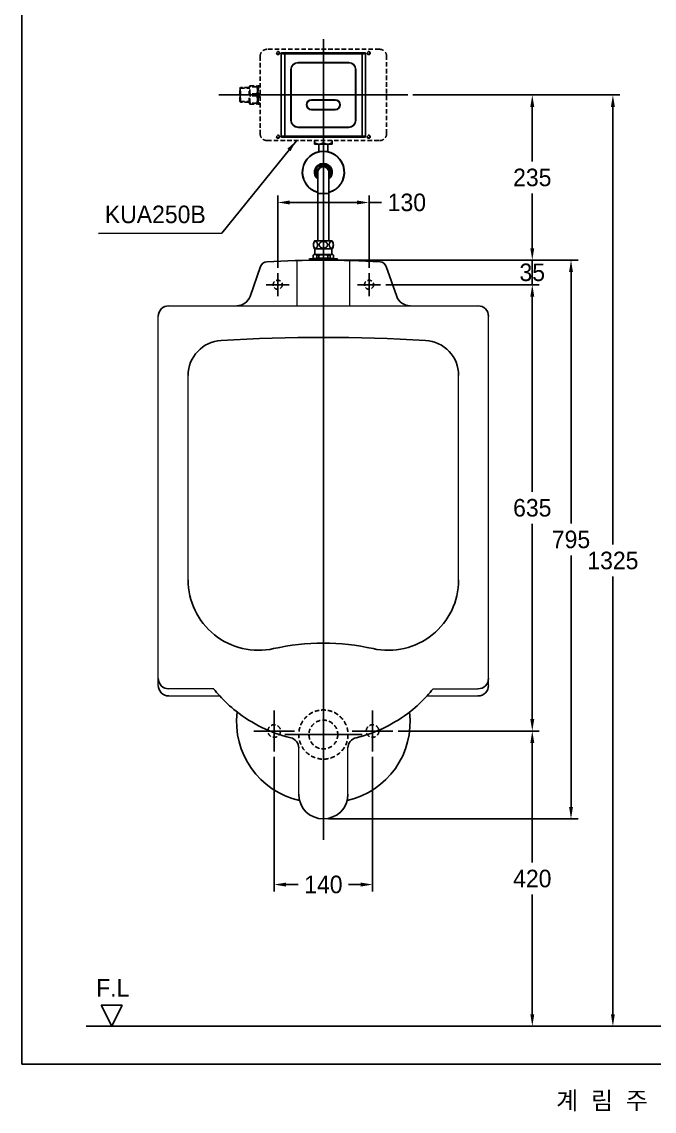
# Model space of a CAD drawing. Header units: millimetres. Extents: x 0 to 3797, y -67 to 2530.
# Drawn here: x 1997 to 2897, y -67 to 1483 of the extents above; entities that cross this region are included whole.
import ezdxf
from ezdxf.enums import TextEntityAlignment as Align
from ezdxf.lldxf.tags import DXFTag

# ---------------------------------------------------------------- set-up
doc = ezdxf.new("R2010")
doc.units = ezdxf.units.MM
doc.linetypes.add('DASHED2', pattern=[9.525, 6.35, -3.175])
for name, color, linetype in [('TEXT', 7, 'Continuous'), ('내부선 및 부속', 4, 'Continuous'), ('도각라인', 255, 'Continuous'), ('외형선', 3, 'Continuous'), ('점선', 6, 'DASHED2'), ('중심선', 1, 'DASHED'), ('치수선', 7, 'Continuous')]:
    doc.layers.add(name, color=color, linetype=linetype)
doc.styles.add('____', font='')
doc.styles.add('타이틀', font='H2GTRM.TTF', dxfattribs={"height": 25})
doc.styles.get('____').set_extended_font_data('굴림')
tags = doc.linetypes.add('DASHDOT', pattern=[70, 31, -13, 13, -13]).pattern_tags.tags
tags[10:11] = [DXFTag(74, 4), DXFTag(75, 0), DXFTag(340, '0'), DXFTag(46, 0.0), DXFTag(50, 0.0), DXFTag(44, 0.0), DXFTag(45, 0.0)]
tags[8:9] = [DXFTag(74, 4), DXFTag(75, 0), DXFTag(340, '0'), DXFTag(46, 0.0), DXFTag(50, 0.0), DXFTag(44, 0.0), DXFTag(45, 0.0)]
tags[6:7] = [DXFTag(74, 4), DXFTag(75, 0), DXFTag(340, '0'), DXFTag(46, 0.0), DXFTag(50, 0.0), DXFTag(44, 0.0), DXFTag(45, 0.0)]
tags[4:5] = [DXFTag(74, 4), DXFTag(75, 0), DXFTag(340, '0'), DXFTag(46, 0.0), DXFTag(50, 0.0), DXFTag(44, 0.0), DXFTag(45, 0.0)]
tags = doc.linetypes.add('DASHED', pattern=[25.72, 12.86, -12.86]).pattern_tags.tags
tags[6:7] = [DXFTag(74, 4), DXFTag(75, 0), DXFTag(340, '0'), DXFTag(46, 0.0), DXFTag(50, 0.0), DXFTag(44, 0.0), DXFTag(45, 0.0)]
tags[4:5] = [DXFTag(74, 4), DXFTag(75, 0), DXFTag(340, '0'), DXFTag(46, 0.0), DXFTag(50, 0.0), DXFTag(44, 0.0), DXFTag(45, 0.0)]
doc.dimstyles.new('MSADIM', dxfattribs={"dimtxt": 33, "dimasz": 17, "dimexe": 10, "dimexo": 7.5, "dimgap": 10, "dimtad": 0, "dimtih": 1, "dimtoh": 1, "dimdec": 0, "dimzin": 1, "dimdsep": 46, "dimtxsty": '____', "dimcen": 11.25, "dimadec": 0, "dimazin": 0, "dimtfac": 1, "dimtdec": 0, "dimtix": 1, "dimtmove": 0, "dimatfit": 3, "dimfxl": 0, "dimtolj": 1, "dimtzin": 1, "dimarcsym": 0})

# ---------------------------------------------------------------- blocks, each defined once
blk = doc.blocks.new('*D40')
at = {"layer": '치수선', "color": 0, "linetype": 'Continuous', "lineweight": -2}
for p, q in [((2356.1, 437.5), (2356.1, 245.6)), ((2496.1, 437.5), (2496.1, 245.6)), ((2373.1, 255.6), (2390.2, 255.6)), ((2479.1, 255.6), (2462, 255.6))]:
    blk.add_line(p, q, dxfattribs=at)
at = {"layer": '치수선', "color": 0, "linetype": 'Continuous'}
for points in [[(2373.1, 258.4), (2373.1, 252.7), (2356.1, 255.6)], [(2479.1, 258.4), (2479.1, 252.7), (2496.1, 255.6)]]:
    blk.add_solid(points, dxfattribs=at)
at = {"layer": '치수선', "color": 0, "linetype": 'Continuous', "insert": (2426.1, 255.6), "char_height": 25, "attachment_point": 5, "style": '____'}
blk.add_mtext('\\A1;140', dxfattribs=at)
blk = doc.blocks.new('*D41')
at = {"layer": '치수선', "color": 0, "linetype": 'Continuous', "lineweight": -2}
for p, q in [((2433.6, 1144), (2788.5, 1144)), ((2778.5, 1127), (2778.5, 769.4)), ((2778.5, 366), (2778.5, 723.7)), ((2433.6, 349), (2788.5, 349))]:
    blk.add_line(p, q, dxfattribs=at)
at = {"layer": '치수선', "color": 0, "linetype": 'Continuous'}
for points in [[(2775.7, 1127), (2781.3, 1127), (2778.5, 1144)], [(2775.7, 366), (2781.3, 366), (2778.5, 349)]]:
    blk.add_solid(points, dxfattribs=at)
at = {"layer": '치수선', "color": 0, "linetype": 'Continuous', "insert": (2778.5, 746.5), "char_height": 25, "attachment_point": 5, "style": '____'}
blk.add_mtext('\\A1;795', dxfattribs=at)
blk = doc.blocks.new('*D42')
at = {"layer": '치수선', "color": 0, "linetype": 'Continuous', "lineweight": -2}
for p, q in [((2515.1, 1109), (2733.4, 1109)), ((2723.4, 1092), (2723.4, 814.4)), ((2723.4, 491), (2723.4, 768.7)), ((2532.6, 474), (2733.4, 474))]:
    blk.add_line(p, q, dxfattribs=at)
at = {"layer": '치수선', "color": 0, "linetype": 'Continuous'}
for points in [[(2720.6, 1092), (2726.2, 1092), (2723.4, 1109)], [(2720.6, 491), (2726.2, 491), (2723.4, 474)]]:
    blk.add_solid(points, dxfattribs=at)
at = {"layer": '치수선', "color": 0, "linetype": 'Continuous', "insert": (2723.4, 791.5), "char_height": 25, "attachment_point": 5, "style": '____'}
blk.add_mtext('\\A1;635', dxfattribs=at)
blk = doc.blocks.new('*D43')
at = {"layer": '치수선', "color": 0, "linetype": 'Continuous', "lineweight": -2}
for p, q in [((2723.4, 1161), (2723.4, 1178)), ((2433.6, 1144), (2733.4, 1144)), ((2723.4, 1109), (2723.4, 1144)), ((2515.1, 1109), (2733.4, 1109)), ((2723.4, 1092), (2723.4, 1075))]:
    blk.add_line(p, q, dxfattribs=at)
at = {"layer": '치수선', "color": 0, "linetype": 'Continuous'}
for points in [[(2720.6, 1161), (2726.2, 1161), (2723.4, 1144)], [(2720.6, 1092), (2726.2, 1092), (2723.4, 1109)]]:
    blk.add_solid(points, dxfattribs=at)
at = {"layer": '치수선', "color": 0, "linetype": 'Continuous', "insert": (2723.4, 1126.5), "char_height": 25, "attachment_point": 5, "style": '____'}
blk.add_mtext('\\A1;35', dxfattribs=at)
blk = doc.blocks.new('*D44')
at = {"layer": '치수선', "color": 0, "linetype": 'Continuous', "lineweight": -2}
for p, q in [((2361.1, 1133), (2361.1, 1236)), ((2378.1, 1226), (2474.1, 1226)), ((2491.1, 1133), (2491.1, 1236)), ((2491.1, 1226), (2509, 1226))]:
    blk.add_line(p, q, dxfattribs=at)
at = {"layer": '치수선', "color": 0, "linetype": 'Continuous'}
for points in [[(2378.1, 1228.8), (2378.1, 1223.2), (2361.1, 1226)], [(2474.1, 1228.8), (2474.1, 1223.2), (2491.1, 1226)]]:
    blk.add_solid(points, dxfattribs=at)
at = {"layer": '치수선', "color": 0, "linetype": 'Continuous', "insert": (2544.9, 1226), "char_height": 25, "attachment_point": 5, "style": '____'}
blk.add_mtext('\\A1;130', dxfattribs=at)
blk = doc.blocks.new('*D37')
at = {"layer": '치수선', "color": 0, "linetype": 'Continuous', "lineweight": -2}
for p, q in [((2553.6, 1379), (2733.4, 1379)), ((2723.4, 1362), (2723.4, 1284.4)), ((2723.4, 1161), (2723.4, 1238.7)), ((2433.6, 1144), (2733.4, 1144))]:
    blk.add_line(p, q, dxfattribs=at)
at = {"layer": '치수선', "color": 0, "linetype": 'Continuous'}
for points in [[(2720.6, 1362), (2726.2, 1362), (2723.4, 1379)], [(2720.6, 1161), (2726.2, 1161), (2723.4, 1144)]]:
    blk.add_solid(points, dxfattribs=at)
at = {"layer": '치수선', "color": 0, "linetype": 'Continuous', "insert": (2723.4, 1261.5), "char_height": 25, "attachment_point": 5, "style": '____'}
blk.add_mtext('\\A1;235', dxfattribs=at)
blk = doc.blocks.new('*D38')
at = {"layer": '치수선', "color": 0, "linetype": 'Continuous', "lineweight": -2}
for p, q in [((2730.9, 474), (2733.4, 474)), ((2723.4, 457), (2723.4, 286.9)), ((2723.4, 71), (2723.4, 241.2)), ((2730.9, 54), (2733.4, 54))]:
    blk.add_line(p, q, dxfattribs=at)
at = {"layer": '치수선', "color": 0, "linetype": 'Continuous'}
for points in [[(2720.6, 457), (2726.2, 457), (2723.4, 474)], [(2720.6, 71), (2726.2, 71), (2723.4, 54)]]:
    blk.add_solid(points, dxfattribs=at)
at = {"layer": '치수선', "color": 0, "linetype": 'Continuous', "insert": (2723.4, 264), "char_height": 25, "attachment_point": 5, "style": '____'}
blk.add_mtext('\\A1;420', dxfattribs=at)
blk = doc.blocks.new('*D39')
at = {"layer": '치수선', "color": 0, "linetype": 'Continuous', "lineweight": -2}
for p, q in [((2553.6, 1379), (2848.1, 1379)), ((2838.1, 1362), (2838.1, 739.4)), ((2838.1, 71), (2838.1, 693.7)), ((2454.1, 54), (2848.1, 54))]:
    blk.add_line(p, q, dxfattribs=at)
at = {"layer": '치수선', "color": 0, "linetype": 'Continuous'}
for points in [[(2835.3, 1362), (2840.9, 1362), (2838.1, 1379)], [(2835.3, 71), (2840.9, 71), (2838.1, 54)]]:
    blk.add_solid(points, dxfattribs=at)
at = {"layer": '치수선', "color": 0, "linetype": 'Continuous', "insert": (2838.1, 716.5), "char_height": 25, "attachment_point": 5, "style": '____'}
blk.add_mtext('\\A1;1325', dxfattribs=at)

msp = doc.modelspace()

# ---------------------------------------------------------------- linework, layer by layer
for p, q in [((2409.1, 1371.6), (2409.1, 1371.9)), ((2409.1, 1358.1), (2409.1, 1358.5))]:
    msp.add_line(p, q)
at = {"layer": '내부선 및 부속', "linetype": 'Continuous'}
for p, q in [((2366.1, 1438), (2366.1, 1320)), ((2367.1, 1439), (2367.1, 1439)), ((2485.1, 1439), (2367.1, 1439)), ((2371.1, 1319.4), (2371.1, 1438.6)), ((2371.1, 1438.6), (2481.1, 1438.6)), ((2371.1, 1437.6), (2481.1, 1437.6)), ((2481.1, 1319.4), (2481.1, 1438.6)), ((2485.1, 1439), (2485.1, 1439)), ((2486.1, 1320), (2486.1, 1438)), ((2380, 1415), (2380, 1343)), ((2380.2, 1343), (2380.2, 1415)), ((2462.1, 1425.1), (2390.1, 1425.1)), ((2390.1, 1424.9), (2462.1, 1424.9)), ((2472, 1415), (2472, 1343)), ((2472.2, 1343), (2472.2, 1415)), ((2443.1, 1372.1), (2409.1, 1372.1)), ((2443.1, 1371.9), (2409.1, 1371.9)), ((2409.1, 1371.9), (2443.1, 1371.9)), ((2409.1, 1371.6), (2443.1, 1371.6)), ((2443.1, 1371.9), (2443.1, 1371.6)), ((2443.1, 1358.5), (2409.1, 1358.5)), ((2409.1, 1358.2), (2443.1, 1358.2)), ((2443.1, 1358.1), (2409.1, 1358.1)), ((2409.1, 1357.9), (2443.1, 1357.9)), ((2443.1, 1358.5), (2443.1, 1358.1)), ((2462.1, 1333.1), (2390.1, 1333.1)), ((2367.1, 1319.1), (2367.1, 1319)), ((2367.1, 1319), (2485.1, 1319)), ((2481.1, 1320.4), (2371.1, 1320.4)), ((2481.1, 1319.4), (2371.1, 1319.4)), ((2390.1, 1332.9), (2462.1, 1332.9)), ((2485.1, 1319), (2485.1, 1319.1)), ((2413.6, 1309), (2413.6, 1314)), ((2413.6, 1309), (2438.6, 1309)), ((2419.7, 1309), (2419.7, 1298.3)), ((2426.1, 1311), (2426.1, 1314)), ((2432.5, 1309), (2432.5, 1298.3)), ((2438.6, 1309), (2438.6, 1314)), ((2418.2, 1269), (2418.2, 1171.5)), ((2434, 1269), (2434, 1171.5)), ((2434, 1239), (2418.2, 1239)), ((2412, 1166.6), (2411.9, 1165.8)), ((2411.9, 1165.8), (2412, 1164.8)), ((2412.1, 1167.3), (2412, 1167)), ((2412, 1167), (2412, 1166.6)), ((2412, 1164.8), (2412.1, 1164.5)), ((2412.2, 1167.7), (2412.1, 1167.5)), ((2412.1, 1167.5), (2412.1, 1167.3)), ((2412.1, 1164.5), (2412.1, 1164.1)), ((2412.1, 1164.1), (2412.2, 1163.9)), ((2412.3, 1168), (2412.2, 1167.7)), ((2412.2, 1163.9), (2412.2, 1163.7)), ((2412.2, 1163.7), (2412.3, 1163.5)), ((2412.4, 1168.3), (2412.3, 1168.2)), ((2412.3, 1168.2), (2412.3, 1168)), ((2412.3, 1163.5), (2412.4, 1163.3)), ((2412.5, 1168.6), (2412.4, 1168.5)), ((2412.4, 1168.5), (2412.4, 1168.3)), ((2412.4, 1163.3), (2412.4, 1163.2)), ((2412.4, 1163.2), (2412.5, 1163)), ((2412.6, 1168.8), (2412.5, 1168.6)), ((2412.5, 1163), (2412.5, 1162.9)), ((2412.5, 1162.9), (2412.6, 1162.8)), ((2412.7, 1169), (2412.6, 1168.9)), ((2412.6, 1168.9), (2412.6, 1168.8)), ((2412.6, 1162.8), (2412.7, 1162.6)), ((2412.8, 1169.1), (2412.7, 1169)), ((2412.7, 1162.6), (2412.7, 1162.5)), ((2412.7, 1162.5), (2412.8, 1162.4)), ((2412.9, 1169.4), (2412.8, 1169.2)), ((2412.8, 1169.2), (2412.8, 1169.1)), ((2413, 1169.5), (2412.9, 1169.4)), ((2413.1, 1169.6), (2413, 1169.5)), ((2413.2, 1169.8), (2413.1, 1169.7)), ((2413.1, 1169.7), (2413.1, 1169.6)), ((2413.3, 1169.9), (2413.2, 1169.8)), ((2413.4, 1170), (2413.3, 1169.9)), ((2413.5, 1170), (2413.4, 1170)), ((2413.6, 1170.1), (2413.5, 1170)), ((2413.7, 1170.2), (2413.6, 1170.1)), ((2413.7, 1171.5), (2426.1, 1171.5)), ((2413.8, 1170.3), (2413.7, 1170.2)), ((2413.9, 1170.3), (2413.8, 1170.3)), ((2414, 1170.4), (2413.9, 1170.3)), ((2414.1, 1170.5), (2414, 1170.4)), ((2414, 1170.4), (2414, 1170.4)), ((2414.2, 1170.5), (2414.1, 1170.5)), ((2414.5, 1170.6), (2414.2, 1170.5)), ((2414.7, 1170.6), (2414.5, 1170.6)), ((2414.9, 1170.6), (2414.7, 1170.6)), ((2415, 1170.6), (2414.9, 1170.6)), ((2415.2, 1170.6), (2415, 1170.6)), ((2415.4, 1170.5), (2415.2, 1170.6)), ((2415.5, 1170.5), (2415.4, 1170.5)), ((2415.6, 1170.4), (2415.5, 1170.5)), ((2415.7, 1170.4), (2415.6, 1170.4)), ((2415.8, 1170.3), (2415.7, 1170.4)), ((2415.9, 1170.3), (2415.8, 1170.3)), ((2416, 1170.2), (2415.9, 1170.3)), ((2416.1, 1170.2), (2416, 1170.2)), ((2416.2, 1170.1), (2416.1, 1170.2)), ((2416.3, 1170), (2416.2, 1170.1)), ((2416.4, 1169.9), (2416.3, 1170)), ((2416.5, 1169.8), (2416.4, 1169.9)), ((2416.5, 1169.7), (2416.5, 1169.8)), ((2416.6, 1169.6), (2416.5, 1169.7)), ((2416.7, 1169.5), (2416.6, 1169.6)), ((2416.8, 1169.4), (2416.7, 1169.5)), ((2416.9, 1169.3), (2416.8, 1169.4)), ((2416.9, 1169.2), (2416.9, 1169.3)), ((2417, 1169.1), (2416.9, 1169.2)), ((2417.1, 1168.9), (2417, 1169.1)), ((2417.1, 1168.8), (2417.1, 1168.9)), ((2417.2, 1168.7), (2417.1, 1168.8)), ((2417.2, 1168.5), (2417.2, 1168.7)), ((2417.3, 1168.4), (2417.2, 1168.5)), ((2417.4, 1168.3), (2417.3, 1168.4)), ((2417.4, 1168.1), (2417.4, 1168.3)), ((2417.5, 1167.9), (2417.4, 1168.1)), ((2417.5, 1167.7), (2417.5, 1167.9)), ((2417.6, 1167.4), (2417.5, 1167.7)), ((2417.7, 1167.1), (2417.6, 1167.4)), ((2417.7, 1166.8), (2417.7, 1167.1)), ((2417.8, 1165.8), (2417.7, 1166.8)), ((2418.2, 1171.5), (2434, 1171.5)), ((2420.3, 1165.5), (2420.4, 1164.8)), ((2420.4, 1164.8), (2420.6, 1164.2)), ((2420.6, 1164.2), (2420.7, 1163.9)), ((2420.8, 1167.8), (2420.7, 1167.5)), ((2420.7, 1163.9), (2421, 1163.5)), ((2421.1, 1168.2), (2420.8, 1167.8)), ((2421, 1163.5), (2421.2, 1163.2)), ((2421.3, 1168.5), (2421.1, 1168.2)), ((2421.2, 1163.2), (2421.4, 1163)), ((2421.5, 1168.8), (2421.3, 1168.5)), ((2421.4, 1163), (2421.7, 1162.6)), ((2421.8, 1169.1), (2421.5, 1168.8)), ((2421.7, 1162.6), (2422, 1162.4)), ((2422.1, 1169.3), (2421.8, 1169.1)), ((2422.5, 1169.6), (2422.1, 1169.3)), ((2422.9, 1169.8), (2422.5, 1169.6)), ((2423.3, 1170), (2422.9, 1169.8)), ((2423.7, 1170.2), (2423.3, 1170)), ((2424.3, 1170.4), (2423.7, 1170.2)), ((2438.5, 1171.5), (2426.1, 1171.5)), ((2428.5, 1170.2), (2427.9, 1170.4)), ((2428.9, 1170), (2428.5, 1170.2)), ((2429.4, 1169.8), (2428.9, 1170)), ((2429.7, 1169.6), (2429.4, 1169.8)), ((2430.1, 1169.3), (2429.7, 1169.6)), ((2430.4, 1169.1), (2430.1, 1169.3)), ((2430.2, 1162.4), (2430.5, 1162.6)), ((2430.7, 1168.8), (2430.4, 1169.1)), ((2430.5, 1162.6), (2430.8, 1163)), ((2431, 1168.5), (2430.7, 1168.8)), ((2430.8, 1163), (2431.1, 1163.2)), ((2431.2, 1168.2), (2431, 1168.5)), ((2431.1, 1163.2), (2431.3, 1163.5)), ((2431.4, 1167.8), (2431.2, 1168.2)), ((2431.3, 1163.5), (2431.5, 1163.9)), ((2431.6, 1167.5), (2431.4, 1167.8)), ((2431.5, 1163.9), (2431.6, 1164.2)), ((2431.6, 1164.2), (2431.8, 1164.8)), ((2431.8, 1164.8), (2431.9, 1165.5)), ((2434.6, 1167.1), (2434.5, 1166.8)), ((2434.5, 1166.8), (2434.5, 1165.8)), ((2434.7, 1167.7), (2434.6, 1167.4)), ((2434.6, 1167.4), (2434.6, 1167.1)), ((2434.8, 1168.1), (2434.7, 1167.9)), ((2434.7, 1167.9), (2434.7, 1167.7)), ((2434.9, 1168.3), (2434.8, 1168.1)), ((2435, 1168.5), (2434.9, 1168.4)), ((2434.9, 1168.4), (2434.9, 1168.3)), ((2435.1, 1168.8), (2435, 1168.7)), ((2435, 1168.7), (2435, 1168.5)), ((2435.2, 1168.9), (2435.1, 1168.8)), ((2435.3, 1169.2), (2435.2, 1169.1)), ((2435.2, 1169.1), (2435.2, 1168.9)), ((2435.4, 1169.3), (2435.3, 1169.2)), ((2435.5, 1169.4), (2435.4, 1169.3)), ((2435.6, 1169.6), (2435.5, 1169.5)), ((2435.5, 1169.5), (2435.5, 1169.4)), ((2435.7, 1169.7), (2435.6, 1169.6)), ((2435.8, 1169.8), (2435.7, 1169.7)), ((2435.9, 1169.9), (2435.8, 1169.8)), ((2436, 1170), (2435.9, 1169.9)), ((2436.1, 1170.2), (2436, 1170.1)), ((2436, 1170.1), (2436, 1170)), ((2436.2, 1170.2), (2436.1, 1170.2)), ((2436.3, 1170.3), (2436.2, 1170.2)), ((2436.4, 1170.3), (2436.3, 1170.3)), ((2436.5, 1170.4), (2436.4, 1170.3)), ((2436.6, 1170.4), (2436.5, 1170.4)), ((2436.7, 1170.5), (2436.6, 1170.4)), ((2436.8, 1170.5), (2436.7, 1170.5)), ((2437, 1170.6), (2436.8, 1170.5)), ((2437.2, 1170.6), (2437, 1170.6)), ((2437.4, 1170.6), (2437.2, 1170.6)), ((2437.5, 1170.6), (2437.4, 1170.6)), ((2437.7, 1170.6), (2437.5, 1170.6)), ((2438, 1170.5), (2437.7, 1170.6)), ((2438.1, 1170.5), (2438, 1170.5)), ((2438.2, 1170.4), (2438.1, 1170.5)), ((2438.3, 1170.4), (2438.2, 1170.4)), ((2438.4, 1170.3), (2438.3, 1170.4)), ((2438.5, 1170.3), (2438.4, 1170.3)), ((2438.6, 1170.2), (2438.5, 1170.3)), ((2438.7, 1170.1), (2438.6, 1170.2)), ((2438.7, 1170), (2438.7, 1170.1)), ((2438.8, 1170), (2438.7, 1170)), ((2438.9, 1169.9), (2438.8, 1170)), ((2439, 1169.8), (2438.9, 1169.9)), ((2439.1, 1169.7), (2439, 1169.8)), ((2439.2, 1169.6), (2439.1, 1169.7)), ((2439.2, 1169.5), (2439.2, 1169.6)), ((2439.3, 1169.4), (2439.2, 1169.5)), ((2439.4, 1169.2), (2439.3, 1169.4)), ((2439.5, 1169.1), (2439.4, 1169.2)), ((2439.4, 1162.4), (2439.5, 1162.5)), ((2439.5, 1169), (2439.5, 1169.1)), ((2439.6, 1168.9), (2439.5, 1169)), ((2439.5, 1162.5), (2439.6, 1162.6)), ((2439.7, 1168.8), (2439.6, 1168.9)), ((2439.6, 1162.8), (2439.7, 1162.9)), ((2439.6, 1162.6), (2439.6, 1162.8)), ((2439.7, 1168.6), (2439.7, 1168.8)), ((2439.8, 1168.5), (2439.7, 1168.6)), ((2439.7, 1162.9), (2439.8, 1163)), ((2439.8, 1168.3), (2439.8, 1168.5)), ((2439.9, 1168.2), (2439.8, 1168.3)), ((2439.8, 1163.2), (2439.9, 1163.3)), ((2439.8, 1163), (2439.8, 1163.2)), ((2440, 1168), (2439.9, 1168.2)), ((2439.9, 1163.5), (2440, 1163.7)), ((2439.9, 1163.3), (2439.9, 1163.5)), ((2440, 1167.7), (2440, 1168)), ((2440.1, 1167.5), (2440, 1167.7)), ((2440, 1163.7), (2440.1, 1163.9)), ((2440.1, 1167.3), (2440.1, 1167.5)), ((2440.2, 1167), (2440.1, 1167.3)), ((2440.1, 1164.1), (2440.2, 1164.5)), ((2440.1, 1163.9), (2440.1, 1164.1)), ((2440.2, 1166.6), (2440.2, 1167)), ((2440.3, 1165.8), (2440.2, 1166.6)), ((2440.2, 1164.8), (2440.3, 1165.8)), ((2440.2, 1164.5), (2440.2, 1164.8)), ((2411.6, 1151.1), (2413.1, 1152)), ((2411.6, 1151.1), (2411.6, 1147)), ((2412.8, 1162.4), (2412.9, 1162.3)), ((2412.9, 1162.3), (2412.9, 1162.2)), ((2412.9, 1162.2), (2413, 1162)), ((2413, 1162), (2413.1, 1161.9)), ((2413.1, 1161.9), (2413.2, 1161.8)), ((2426.1, 1152), (2413.1, 1152)), ((2413.2, 1161.8), (2413.3, 1161.8)), ((2413.3, 1161.8), (2413.4, 1161.7)), ((2413.4, 1161.7), (2413.4, 1161.6)), ((2413.4, 1161.6), (2413.5, 1161.5)), ((2413.5, 1161.5), (2413.6, 1161.4)), ((2413.6, 1161.4), (2413.7, 1161.4)), ((2413.7, 1161.4), (2413.8, 1161.3)), ((2413.8, 1161.3), (2413.9, 1161.2)), ((2417.6, 1160), (2413.8, 1160)), ((2413.9, 1161.2), (2414, 1161.2)), ((2414, 1161.2), (2414.1, 1161.1)), ((2414.1, 1161.1), (2414.2, 1161.1)), ((2414.1, 1160), (2414.1, 1152)), ((2414.2, 1161.1), (2414.3, 1161.1)), ((2414.3, 1161.1), (2414.5, 1161)), ((2414.5, 1161), (2414.7, 1161)), ((2414.7, 1161), (2414.9, 1161)), ((2414.9, 1161), (2415, 1161)), ((2415, 1161), (2415.2, 1161)), ((2415.2, 1161), (2415.5, 1161.1)), ((2415.5, 1161.1), (2415.6, 1161.1)), ((2415.6, 1161.1), (2415.7, 1161.2)), ((2415.7, 1161.2), (2415.8, 1161.2)), ((2415.8, 1161.2), (2415.9, 1161.3)), ((2415.9, 1161.3), (2416, 1161.3)), ((2416, 1161.4), (2416.1, 1161.5)), ((2416, 1161.3), (2416, 1161.4)), ((2416.1, 1161.5), (2416.2, 1161.5)), ((2416.2, 1161.5), (2416.3, 1161.6)), ((2416.3, 1161.6), (2416.4, 1161.7)), ((2416.4, 1161.7), (2416.5, 1161.8)), ((2416.5, 1161.8), (2416.6, 1161.9)), ((2416.6, 1161.9), (2416.7, 1162)), ((2416.6, 1151), (2416.6, 1149)), ((2416.6, 1149), (2416.6, 1147)), ((2426.1, 1160), (2417.6, 1160)), ((2419.6, 1151), (2419.6, 1149)), ((2419.6, 1149), (2419.6, 1147)), ((2422, 1162.4), (2422.3, 1162.2)), ((2422.3, 1162.2), (2422.6, 1161.9)), ((2426.1, 1160), (2434.6, 1160)), ((2426.1, 1152), (2439.1, 1152)), ((2429.6, 1161.9), (2429.9, 1162.2)), ((2429.9, 1162.2), (2430.2, 1162.4)), ((2432.6, 1151), (2432.6, 1149)), ((2432.6, 1149), (2432.6, 1147)), ((2434.6, 1160), (2438.5, 1160)), ((2435.6, 1162), (2435.7, 1161.9)), ((2435.6, 1151), (2435.6, 1149)), ((2435.6, 1149), (2435.6, 1147)), ((2435.7, 1161.9), (2435.7, 1161.8)), ((2435.7, 1161.8), (2435.8, 1161.7)), ((2435.8, 1161.7), (2435.9, 1161.6)), ((2435.9, 1161.6), (2436, 1161.5)), ((2436, 1161.5), (2436.1, 1161.5)), ((2436.1, 1161.5), (2436.2, 1161.4)), ((2436.2, 1161.4), (2436.3, 1161.3)), ((2436.3, 1161.3), (2436.4, 1161.3)), ((2436.4, 1161.3), (2436.5, 1161.2)), ((2436.5, 1161.2), (2436.6, 1161.2)), ((2436.6, 1161.2), (2436.7, 1161.1)), ((2436.7, 1161.1), (2436.8, 1161.1)), ((2436.8, 1161.1), (2437, 1161)), ((2437, 1161), (2437.2, 1161)), ((2437.2, 1161), (2437.4, 1161)), ((2437.4, 1161), (2437.5, 1161)), ((2437.5, 1161), (2437.7, 1161)), ((2437.7, 1161), (2437.9, 1161.1)), ((2437.9, 1161.1), (2438, 1161.1)), ((2438, 1161.1), (2438.1, 1161.1)), ((2438.1, 1161.1), (2438.2, 1161.2)), ((2438.1, 1160), (2438.1, 1152)), ((2438.2, 1161.2), (2438.3, 1161.2)), ((2438.3, 1161.2), (2438.4, 1161.3)), ((2438.4, 1161.3), (2438.5, 1161.4)), ((2438.5, 1161.4), (2438.6, 1161.4)), ((2438.6, 1161.4), (2438.7, 1161.5)), ((2438.7, 1161.5), (2438.8, 1161.6)), ((2438.8, 1161.6), (2438.9, 1161.7)), ((2438.9, 1161.7), (2439, 1161.8)), ((2439, 1161.8), (2439.1, 1161.8)), ((2439.1, 1161.9), (2439.2, 1162)), ((2439.1, 1161.8), (2439.1, 1161.9)), ((2440.6, 1151.1), (2439.1, 1152)), ((2439.2, 1162), (2439.3, 1162.2)), ((2439.3, 1162.2), (2439.4, 1162.3)), ((2439.4, 1162.3), (2439.4, 1162.4)), ((2440.6, 1151.1), (2440.6, 1147)), ((2445.1, 1146), (2407.1, 1146)), ((2407.1, 1144), (2426.1, 1144)), ((2408.1, 1144), (2444.1, 1144)), ((2410.6, 1146), (2410.7, 1146)), ((2445.1, 1144), (2426.1, 1144)), ((2441.5, 1146), (2441.6, 1146))]:
    msp.add_line(p, q, dxfattribs=at)
at = {"layer": '내부선 및 부속', "lineweight": 18}
for p, q in [((2388.6, 1079), (2388.6, 1143.5)), ((2463.6, 1079), (2463.6, 1143.5)), ((2233.6, 688.9), (2233.6, 979.9)), ((2618.6, 688.9), (2618.6, 979.9)), ((2391.1, 384), (2391.1, 449.9)), ((2461.1, 464), (2461.1, 464)), ((2461.1, 384), (2461.1, 449.9))]:
    msp.add_line(p, q, dxfattribs=at)
at = {"layer": '내부선 및 부속', "linetype": 'Continuous', "lineweight": 18}
for p, q in [((2302.9, 1079), (2549.4, 1079)), ((2270, 534), (2206.1, 534)), ((2582.2, 534), (2646.1, 534))]:
    msp.add_line(p, q, dxfattribs=at)
at = {"layer": '내부선 및 부속', "linetype": 'Continuous'}
for centre, radius, start, end in [((2485.1, 1438), 0.982, 0.0025, 2.5077), ((2390.1, 1415), 10.1, 90, 180), ((2390.1, 1415), 9.9, 90, 180), ((2462.1, 1415), 10.1, 0, 90), ((2462.1, 1415), 9.9, 0, 90), ((2409.1, 1365), 7.1, 90, 270), ((2409.1, 1365), 6.9, 90, 270), ((2409.1, 1365), 6.89, 90, 270), ((2409.1, 1365), 6.59, 90, 270), ((2443.1, 1365), 7.1, 270, 90), ((2443.1, 1365), 6.9, 270, 90), ((2443.1, 1365), 6.89, 270, 90), ((2443.1, 1365), 6.59, 270, 90), ((2390.1, 1343), 10.1, 180, 270), ((2390.1, 1343), 9.9, 180, 270), ((2462.1, 1343), 10.1, 270, 0), ((2462.1, 1343), 9.9, 270, 0), ((2367.1, 1320.1), 0.982, 180.0025, 182.5077), ((2426.1, 1269), 30, 285.2839, 254.7161), ((2426.1, 1269), 29.6, 285.5059, 254.4941), ((2426.1, 1269), 12.6, 308.8913, 231.1087), ((2426.1, 1269), 11, 315.9082, 224.0918), ((2426.1, 1269), 9, 331.8877, 208.1122), ((2426.1, 1269), 8, 352.6814, 187.3186), ((2426.1, 1269), 7.9, 0, 180), ((2421.9, 1165.7), 9.98, 144.4985, 179.7412), ((2421.9, 1165.7), 9.98, 179.7412, 214.8682), ((2412.3, 1165.3), 5.48, 322.4236, 4.714), ((2424, 1165.8), 3.73, 153.456, 184.8193), ((2425.7, 1165.9), 4.7, 84.3415, 106.5393), ((2426.6, 1165.9), 4.7, 73.4607, 95.6585), ((2428.2, 1165.8), 3.73, 355.1807, 26.544), ((2439.9, 1165.3), 5.48, 175.286, 217.5764), ((2430.4, 1165.7), 9.98, 0.2588, 35.5015), ((2430.4, 1165.7), 9.98, 325.1318, 0.2588), ((2410.6, 1147), 1, 275.4232, 0), ((2414.1, 1149.7), 3.63, 226.537, 313.5656), ((2413.2, 1145.6), 6.43, 57.6144, 90.4948), ((2418.1, 1145.5), 5.72, 74.7919, 105.2081), ((2418.1, 1152.6), 5.72, 254.7919, 285.2081), ((2425.4, 1118.3), 33.2, 88.77, 100.0274), ((2425.4, 1179.8), 33.2, 259.9726, 271.23), ((2426.1, 1167.9), 6.92, 239.3391, 269.8436), ((2426.1, 1167.9), 6.92, 270.1564, 300.6609), ((2426.8, 1118.3), 33.2, 79.9726, 91.23), ((2426.8, 1179.8), 33.2, 268.77, 280.0274), ((2434.1, 1145.5), 5.72, 74.7919, 105.2081), ((2434.1, 1152.6), 5.72, 254.7919, 285.2081), ((2439.1, 1145.6), 6.43, 89.5052, 122.3856), ((2438.1, 1149.7), 3.63, 226.4344, 313.463), ((2441.6, 1147), 1, 180, 264.5768), ((2407.1, 1145), 1, 90, 180), ((2407.1, 1145), 1, 180, 270), ((2445.1, 1145), 1, 0, 90), ((2445.1, 1145), 1, 270, 0)]:
    msp.add_arc(centre, radius, start, end, dxfattribs=at)
at = {"layer": '내부선 및 부속'}
for centre, radius, start, end in [((2283.6, 979.9), 50, 93.3344, 180), ((2426.1, -1466), 2500, 86.6656, 93.3344), ((2568.6, 979.9), 50, 0, 86.6656), ((2333.6, 688.9), 100, 180, 282.5709), ((2518.6, 688.9), 100, 257.4291, 0), ((2426.1, 274), 325, 77.4291, 102.5709), ((2206.1, 549), 15, 180, 270), ((2646.1, 549), 15, 270, 0), ((2426.1, 659), 200, 218.6822, 222.4542), ((2426.1, 659), 200, 317.5458, 321.3178), ((2426.1, 659), 200, 231.5781, 256.5523), ((2426.1, 659), 200, 283.4477, 308.4219), ((2376.1, 449.9), 15, 0, 76.5523), ((2476.1, 449.9), 15, 103.4477, 180)]:
    msp.add_arc(centre, radius, start, end, dxfattribs=at)
at = {"layer": '내부선 및 부속', "linetype": 'Continuous'}
for centre, start_param, end_param in [((2367.1, 1438), 0, 1.570796), ((2485.1, 1438), -1.570796, 0), ((2367.1, 1320), 1.570796, 3.141593), ((2485.1, 1320), -3.141593, -1.570796)]:
    msp.add_ellipse(centre, major_axis=(0, 1), ratio=0.996195, start_param=start_param, end_param=end_param, dxfattribs=at)
for points, knots in [([(2367.1, 1439), (2367, 1439), (2366.7, 1438.9), (2366.4, 1438.7), (2366.2, 1438.4), (2366.1, 1438.1), (2366.1, 1438)], [0, 0, 0, 0, 0.250471, 0.500623, 0.750409, 1, 1, 1, 1]), ([(2366.1, 1438), (2366.1, 1438), (2366.1, 1438), (2366.2, 1437.9), (2366.2, 1437.9)], [0, 0, 0, 0, 0.357807, 1, 1, 1, 1]), ([(2366.2, 1437.9), (2366.3, 1437.9), (2366.5, 1437.9), (2366.8, 1437.8), (2367.3, 1437.8), (2367.9, 1437.7), (2368.6, 1437.7), (2369.7, 1437.7), (2370.5, 1437.6), (2371.1, 1437.6)], [0, 0, 0, 0, 0.047144, 0.122431, 0.224001, 0.348954, 0.493598, 0.6536, 1, 1, 1, 1]), ([(2367.1, 1439), (2367.1, 1439), (2367.1, 1438.9), (2367.2, 1438.9), (2367.5, 1438.8), (2367.8, 1438.8), (2368.3, 1438.7), (2368.9, 1438.7), (2369.6, 1438.7), (2370.3, 1438.6), (2370.9, 1438.6), (2371.1, 1438.6)], [0, 0, 0, 0, 0.009693, 0.026153, 0.084481, 0.176759, 0.300133, 0.450163, 0.621258, 0.806902, 1, 1, 1, 1]), ([(2481.1, 1438.6), (2481.4, 1438.6), (2481.9, 1438.6), (2482.6, 1438.7), (2483.3, 1438.7), (2483.9, 1438.7), (2484.4, 1438.8), (2484.8, 1438.8), (2485, 1438.9), (2485.1, 1438.9), (2485.1, 1439), (2485.1, 1439)], [0, 0, 0, 0, 0.193098, 0.378742, 0.549837, 0.699867, 0.823241, 0.915519, 0.973847, 0.990307, 1, 1, 1, 1]), ([(2481.1, 1437.6), (2481.7, 1437.6), (2482.5, 1437.7), (2483.6, 1437.7), (2484.3, 1437.7), (2484.9, 1437.8), (2485.4, 1437.8), (2485.8, 1437.9), (2486, 1437.9), (2486, 1437.9)], [0, 0, 0, 0, 0.3464, 0.506402, 0.651046, 0.775999, 0.877569, 0.952856, 1, 1, 1, 1]), ([(2485.1, 1439), (2485.2, 1439), (2485.5, 1438.9), (2485.8, 1438.7), (2486, 1438.4), (2486.1, 1438.2), (2486.1, 1438)], [0, 0, 0, 0, 0.250437, 0.500566, 0.750339, 1, 1, 1, 1]), ([(2486, 1437.9), (2486.1, 1437.9), (2486.1, 1438), (2486.1, 1438), (2486.1, 1438)], [0, 0, 0, 0, 0.642193, 1, 1, 1, 1]), ([(2366.2, 1320.1), (2366.2, 1320.1), (2366.1, 1320.1), (2366.1, 1320.1), (2366.1, 1320.1)], [0, 0, 0, 0, 0.642193, 1, 1, 1, 1]), ([(2367.1, 1319.1), (2367, 1319.1), (2366.7, 1319.1), (2366.4, 1319.3), (2366.2, 1319.7), (2366.1, 1319.9), (2366.1, 1320)], [0, 0, 0, 0, 0.250437, 0.500566, 0.750339, 1, 1, 1, 1]), ([(2371.1, 1320.4), (2370.5, 1320.4), (2369.7, 1320.4), (2368.6, 1320.4), (2367.9, 1320.4), (2367.3, 1320.3), (2366.8, 1320.3), (2366.5, 1320.2), (2366.3, 1320.2), (2366.2, 1320.1)], [0, 0, 0, 0, 0.3464, 0.506402, 0.651046, 0.775999, 0.877569, 0.952856, 1, 1, 1, 1]), ([(2371.1, 1319.4), (2370.9, 1319.4), (2370.3, 1319.4), (2369.6, 1319.4), (2368.9, 1319.4), (2368.3, 1319.3), (2367.8, 1319.3), (2367.5, 1319.2), (2367.2, 1319.2), (2367.1, 1319.1), (2367.1, 1319.1), (2367.1, 1319.1)], [0, 0, 0, 0, 0.193098, 0.378742, 0.549837, 0.699867, 0.823241, 0.915519, 0.973847, 0.990307, 1, 1, 1, 1]), ([(2486, 1320.1), (2486, 1320.2), (2485.8, 1320.2), (2485.4, 1320.3), (2484.9, 1320.3), (2484.3, 1320.4), (2483.6, 1320.4), (2482.5, 1320.4), (2481.7, 1320.4), (2481.1, 1320.4)], [0, 0, 0, 0, 0.047144, 0.122431, 0.224001, 0.348954, 0.493598, 0.6536, 1, 1, 1, 1]), ([(2485.1, 1319.1), (2485.1, 1319.1), (2485.1, 1319.1), (2485, 1319.2), (2484.8, 1319.2), (2484.4, 1319.3), (2483.9, 1319.3), (2483.3, 1319.4), (2482.6, 1319.4), (2481.9, 1319.4), (2481.4, 1319.4), (2481.1, 1319.4)], [0, 0, 0, 0, 0.009693, 0.026153, 0.084481, 0.176759, 0.300133, 0.450163, 0.621258, 0.806902, 1, 1, 1, 1]), ([(2485.1, 1319.1), (2485.2, 1319.1), (2485.5, 1319.1), (2485.8, 1319.4), (2486.1, 1319.7), (2486.1, 1320), (2486.1, 1320.1)], [0, 0, 0, 0, 0.250471, 0.500623, 0.750409, 1, 1, 1, 1]), ([(2486.1, 1320.1), (2486.1, 1320.1), (2486.1, 1320.1), (2486.1, 1320.1), (2486, 1320.1)], [0, 0, 0, 0, 0.357807, 1, 1, 1, 1]), ([(2413.6, 1311), (2414.1, 1310.7), (2415.1, 1310.2), (2416.6, 1309.5), (2418.2, 1309.1), (2419.3, 1309), (2419.9, 1309)], [0, 0, 0, 0, 0.25359, 0.504622, 0.753132, 1, 1, 1, 1]), ([(2419.9, 1309), (2420.4, 1309), (2421.5, 1309.1), (2423.1, 1309.5), (2424.6, 1310.2), (2425.6, 1310.7), (2426.1, 1311)], [0, 0, 0, 0, 0.246869, 0.495378, 0.746409, 1, 1, 1, 1]), ([(2426.1, 1311), (2426.6, 1310.7), (2427.6, 1310.2), (2429.1, 1309.5), (2430.7, 1309.1), (2431.8, 1309), (2432.4, 1309)], [0, 0, 0, 0, 0.25359, 0.504622, 0.753132, 1, 1, 1, 1]), ([(2432.4, 1309), (2432.9, 1309), (2434, 1309.1), (2435.6, 1309.5), (2437.1, 1310.2), (2438.1, 1310.7), (2438.6, 1311)], [0, 0, 0, 0, 0.246869, 0.495378, 0.746409, 1, 1, 1, 1])]:
    msp.add_open_spline(points, degree=3, knots=knots, dxfattribs=at)
at = {"layer": '도각라인', "color": 7}
for q in [(1996.9, 2530), (3796.9, 0)]:
    msp.add_line((1996.9, 0), q, dxfattribs=at)
at = {"layer": '외형선'}
for p, q in [((2336.7, 1134.8), (2321.7, 1092.4)), ((2515.5, 1134.8), (2530.5, 1092.4)), ((2088.6, 54), (3448.9, 54))]:
    msp.add_line(p, q, dxfattribs=at)
at = {"layer": '외형선', "linetype": 'Continuous', "lineweight": 18}
for p, q in [((2206.1, 1079), (2302.9, 1079)), ((2549.4, 1079), (2646.1, 1079)), ((2206.1, 524), (2278.6, 524)), ((2573.7, 524), (2646.1, 524))]:
    msp.add_line(p, q, dxfattribs=at)
at = {"layer": '외형선', "lineweight": 18}
for p, q in [((2191.1, 539), (2191.1, 1064)), ((2661.1, 539), (2661.1, 1064))]:
    msp.add_line(p, q, dxfattribs=at)
at = {"layer": '외형선', "linetype": 'Continuous'}
for p, q in [((2139.9, 84), (2109.9, 84)), ((2109.9, 84), (2124.9, 54)), ((2124.9, 54), (2139.9, 84))]:
    msp.add_line(p, q, dxfattribs=at)
at = {"layer": '외형선'}
for centre, radius, start, end in [((2346.1, 1131.5), 10, 93.6991, 160.581), ((2426.1, -106), 1250, 86.3009, 93.6991), ((2506.1, 1131.5), 10, 19.419, 86.3009), ((2302.9, 1099), 20, 270, 340.581), ((2549.4, 1099), 20, 199.419, 270), ((2206.1, 1064), 15, 90, 180), ((2646.1, 1064), 15, 0, 90), ((2206.1, 539), 15, 180, 270), ((2646.1, 539), 15, 270, 0), ((2426.1, 659), 200, 222.4542, 231.5781), ((2426.1, 659), 200, 308.4219, 317.5458), ((2417.6, 487.2), 115, 173.0868, 257.282), ((2434.6, 487.2), 115, 282.718, 6.9132), ((2426.1, 384), 35, 180, 0)]:
    msp.add_arc(centre, radius, start, end, dxfattribs=at)
at = {"layer": '점선'}
for p, q in [((2506.1, 1444), (2346.1, 1444)), ((2336.1, 1434), (2336.1, 1324)), ((2516.1, 1324), (2516.1, 1434)), ((2307.4, 1388.4), (2308.4, 1389.4)), ((2307.4, 1369.6), (2307.4, 1388.4)), ((2307.5, 1388.5), (2307.5, 1369.5)), ((2307.5, 1388.5), (2320.4, 1388.5)), ((2308.4, 1368.6), (2308.4, 1389.4)), ((2320.4, 1389.4), (2308.4, 1389.4)), ((2321.4, 1392.1), (2320.4, 1389.4)), ((2320.4, 1368.6), (2320.4, 1389.4)), ((2321.4, 1392), (2332.4, 1392)), ((2321.8, 1390.7), (2321.8, 1392)), ((2331.1, 1390.7), (2321.8, 1390.7)), ((2321.8, 1377.7), (2321.8, 1380.4)), ((2331.1, 1380.4), (2321.8, 1380.4)), ((2331.1, 1390.7), (2331.1, 1392)), ((2331.1, 1377.7), (2331.1, 1380.4)), ((2332.4, 1366), (2332.4, 1392)), ((2332.4, 1386.8), (2332.6, 1387)), ((2332.6, 1371), (2332.6, 1387)), ((2333.1, 1387), (2332.6, 1387)), ((2333.1, 1391.8), (2333.3, 1392)), ((2333.1, 1391.8), (2333.1, 1366.2)), ((2333.3, 1392), (2336.1, 1392)), ((2334.6, 1392), (2334.6, 1390.7)), ((2334.6, 1390.7), (2336.1, 1390.7)), ((2334.6, 1377.7), (2334.6, 1380.4)), ((2334.6, 1380.4), (2336.1, 1380.4)), ((2307.4, 1369.6), (2308.4, 1368.6)), ((2307.5, 1369.5), (2320.4, 1369.5)), ((2320.4, 1368.6), (2308.4, 1368.6)), ((2321.4, 1366), (2320.4, 1368.6)), ((2321.4, 1366), (2332.4, 1366)), ((2331.1, 1377.7), (2321.8, 1377.7)), ((2321.8, 1367.4), (2321.8, 1366)), ((2331.1, 1367.4), (2321.8, 1367.4)), ((2331.1, 1367.4), (2331.1, 1366)), ((2332.4, 1371.2), (2332.6, 1371)), ((2333.1, 1371), (2332.6, 1371)), ((2333.1, 1366.2), (2333.3, 1366)), ((2333.3, 1366), (2336.1, 1366)), ((2334.6, 1377.7), (2336.1, 1377.7)), ((2334.6, 1366), (2334.6, 1367.4)), ((2334.6, 1367.4), (2336.1, 1367.4)), ((2346.1, 1314), (2506.1, 1314))]:
    msp.add_line(p, q, dxfattribs=at)
for centre, radius in [((2361.6, 1438.5), 2.2), ((2361.6, 1438.5), 1.7), ((2490.6, 1438.5), 2.2), ((2490.6, 1438.5), 1.7), ((2361.6, 1319.5), 2.2), ((2361.6, 1319.5), 1.7), ((2490.6, 1319.5), 2.2), ((2490.6, 1319.5), 1.7), ((2361.1, 1109), 6.5), ((2491.1, 1109), 6.5), ((2426.1, 469), 35), ((2356.1, 474), 9), ((2426.1, 469), 20.5), ((2496.1, 474), 9)]:
    msp.add_circle(centre, radius, dxfattribs=at)
for centre, start, end in [((2346.1, 1434), 90, 180), ((2506.1, 1434), 0, 90), ((2346.1, 1324), 180, 270), ((2506.1, 1324), 270, 0)]:
    msp.add_arc(centre, 10, start, end, dxfattribs=at)
for points, knots in [([(2321.8, 1380.4), (2321.7, 1381.2), (2321.4, 1382.9), (2321.3, 1385.5), (2321.4, 1388.1), (2321.7, 1389.8), (2321.8, 1390.7)], [0, 0, 0, 0, 0.250254, 0.5, 0.749746, 1, 1, 1, 1]), ([(2332.4, 1385.5), (2332.4, 1386.4), (2332.2, 1388.2), (2331.5, 1389.9), (2331.1, 1390.7)], [0, 0, 0, 0, 0.496428, 1, 1, 1, 1]), ([(2331.1, 1380.4), (2331.5, 1381.2), (2332.2, 1382.9), (2332.4, 1384.7), (2332.4, 1385.5)], [0, 0, 0, 0, 0.503548, 1, 1, 1, 1]), ([(2334.6, 1390.7), (2334.2, 1389.9), (2333.6, 1388.2), (2333.2, 1385.5), (2333.6, 1382.9), (2334.2, 1381.2), (2334.6, 1380.4)], [0, 0, 0, 0, 0.25178, 0.5, 0.748221, 1, 1, 1, 1]), ([(2321.8, 1367.4), (2321.7, 1368.2), (2321.4, 1369.9), (2321.3, 1372.5), (2321.4, 1375.1), (2321.7, 1376.8), (2321.8, 1377.7)], [0, 0, 0, 0, 0.250254, 0.5, 0.749746, 1, 1, 1, 1]), ([(2332.4, 1372.5), (2332.4, 1373.4), (2332.2, 1375.2), (2331.5, 1376.9), (2331.1, 1377.7)], [0, 0, 0, 0, 0.496428, 1, 1, 1, 1]), ([(2331.1, 1367.4), (2331.5, 1368.2), (2332.2, 1369.9), (2332.4, 1371.7), (2332.4, 1372.5)], [0, 0, 0, 0, 0.503548, 1, 1, 1, 1]), ([(2334.6, 1377.7), (2334.2, 1376.9), (2333.6, 1375.2), (2333.2, 1372.5), (2333.6, 1369.9), (2334.2, 1368.2), (2334.6, 1367.4)], [0, 0, 0, 0, 0.25178, 0.5, 0.748221, 1, 1, 1, 1])]:
    msp.add_open_spline(points, degree=3, knots=knots, dxfattribs=at)
at = {"layer": '중심선', "linetype": 'DASHDOT'}
for p, q in [((2426.1, 1320.4), (2426.1, 1458.4)), ((2277.5, 1379), (2546.1, 1379)), ((2361.1, 1092.5), (2361.1, 1125.5)), ((2491.1, 1092.5), (2491.1, 1125.5)), ((2344.6, 1109), (2377.6, 1109)), ((2474.6, 1109), (2507.6, 1109)), ((2356.1, 445), (2356.1, 503)), ((2496.1, 445), (2496.1, 503)), ((2327.1, 474), (2385.1, 474)), ((2467.1, 474), (2525.1, 474))]:
    msp.add_line(p, q, dxfattribs=at)
at = {"layer": '중심선'}
for p, q in [((2426.1, 1111.4), (2426.1, 1422)), ((2426.1, 1174), (2426.1, 319)), ((2371.1, 469), (2481.1, 469))]:
    msp.add_line(p, q, dxfattribs=at)

# ---------------------------------------------------------------- texts
at = {"layer": 'TEXT', "style": '타이틀'}
msp.add_text('F.L', height=25, dxfattribs=at).set_placement((2126.4, 108.7), align=Align.MIDDLE)
msp.add_text('계  림  주  식  회  사', height=25, dxfattribs=at).set_placement((2896.9, -51.7), align=Align.MIDDLE_CENTER)
at = {"layer": 'TEXT', "insert": (2115.1, 1221.6), "char_height": 25, "width": 380.447, "attachment_point": 1, "line_spacing_factor": 0.963855, "style": '타이틀'}
msp.add_mtext('\\A1;KUA250B', dxfattribs=at)

# ---------------------------------------------------------------- dimensions: what is measured, and where the dimension line sits
at = {"layer": '치수선', "linetype": 'Continuous'}
for base, p1, p2, picture, middle in [((2723.4, 1379), (2426.1, 1144), (2546.1, 1379), '*D37', (2723.4, 1261.5)), ((2838.1, 54), (2546.1, 1379), (2446.6, 54), '*D39', (2838.1, 716.5)), ((2723.4, 1144), (2507.6, 1109), (2426.1, 1144), '*D43', (2723.4, 1126.5)), ((2778.5, 349), (2426.1, 1144), (2426.1, 349), '*D41', (2778.5, 746.5)), ((2723.4, 1109), (2525.1, 474), (2507.6, 1109), '*D42', (2723.4, 791.5)), ((2723.4, 54), (2723.4, 474), (2723.4, 54), '*D38', (2723.4, 264))]:
    dim = msp.add_linear_dim(base=base, p1=p1, p2=p2, angle=90, dimstyle='MSADIM', override={"dimtxt": 25}, dxfattribs=at)
    dim.commit()
    dim.dimension.update_dxf_attribs({"geometry": picture, "text_midpoint": middle})
for base, p1, p2, picture, middle in [((2361.1, 1226), (2491.1, 1125.5), (2361.1, 1125.5), '*D44', (2544.9, 1226)), ((2496.1, 255.6), (2356.1, 445), (2496.1, 445), '*D40', (2426.1, 255.6))]:
    dim = msp.add_linear_dim(base=base, p1=p1, p2=p2, dimstyle='MSADIM', override={"dimtxt": 25}, dxfattribs=at)
    dim.commit()
    dim.dimension.update_dxf_attribs({"geometry": picture, "text_midpoint": middle, "dimtype": 160})

# ---------------------------------------------------------------- leaders
msp.add_leader([(2387.7, 1313.9), (2281.8, 1182.4), (2106.3, 1182)], dimstyle='MSADIM', override={"dimtxt": 25}, dxfattribs=at)

doc.saveas('drawing.dxf')
